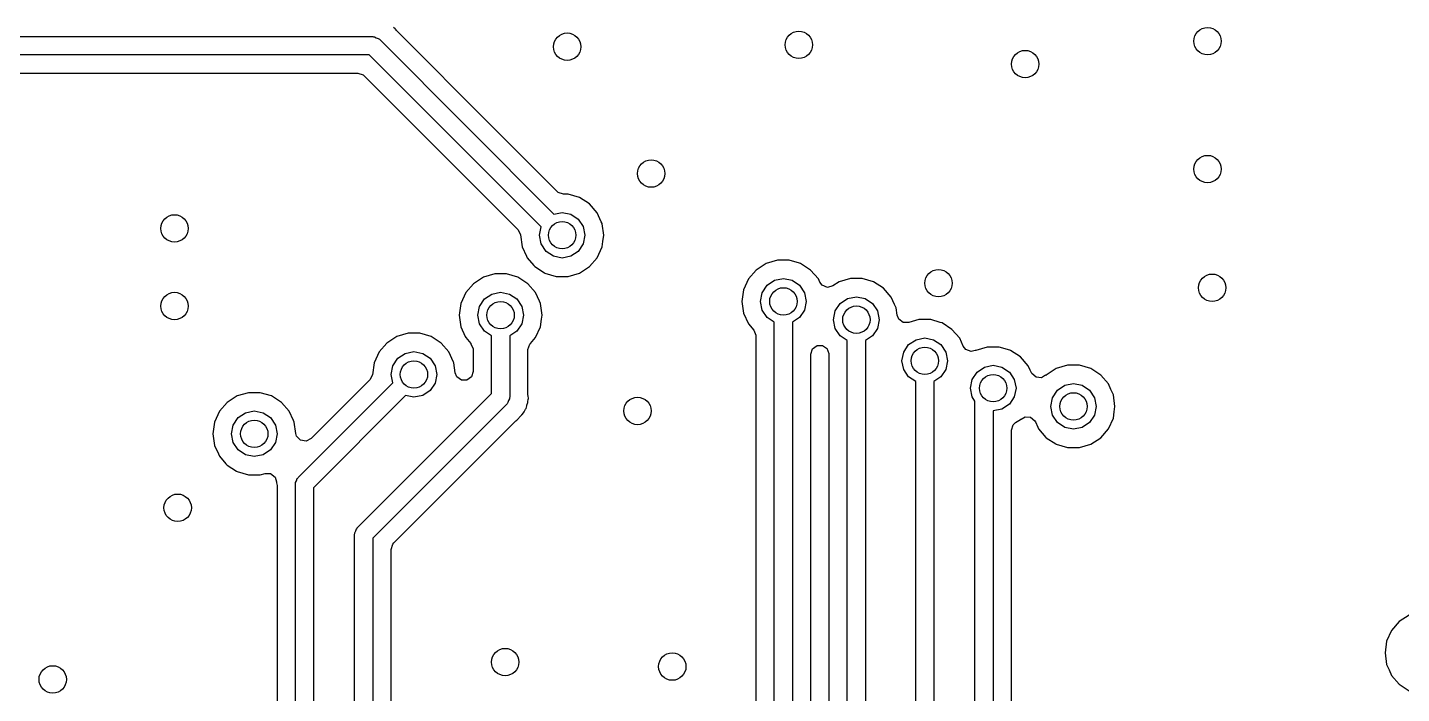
# Model space of a CAD drawing. Extents: x 100.3 to 185, y -144.7 to -85.3.
# Drawn here: x 123.76 to 138.83, y -100.79 to -93.5 of the extents above; entities that cross this region are included whole.
import ezdxf

# ---------------------------------------------------------------- set-up
doc = ezdxf.new("R2010")
doc.units = 0
doc.layers.add('BLACK', color=7, linetype='CONTINUOUS')

msp = doc.modelspace()

# ---------------------------------------------------------------- linework, layer by layer
at = {"layer": 'BLACK', "linetype": 'CONTINUOUS'}
for p, q in [((127.794, -93.5158), (127.776, -93.4997)), ((127.799, -93.5231), (127.794, -93.5158)), ((127.8, -93.5223), (127.799, -93.5231)), ((127.809, -93.5336), (127.8, -93.5223)), ((128.85, -94.5755), (127.809, -93.5336)), ((113.412, -93.6), (127.55, -93.6)), ((127.55, -93.6), (127.558, -93.6025)), ((127.558, -93.6025), (127.566, -93.6012)), ((127.566, -93.6012), (127.587, -93.6119)), ((127.587, -93.6119), (127.609, -93.6191)), ((127.609, -93.6191), (127.614, -93.6256)), ((127.614, -93.6256), (127.621, -93.6293)), ((127.621, -93.6293), (129.534, -95.543)), ((127.509, -93.8), (113.52, -93.8)), ((129.393, -95.6844), (127.509, -93.8)), ((113.736, -94.0005), (127.385, -94.0005)), ((127.385, -94.0005), (127.443, -94.0194)), ((127.443, -94.0194), (127.455, -94.0295)), ((127.455, -94.0295), (129.142, -95.7165)), ((129.57, -95.2955), (128.85, -94.5755)), ((129.582, -95.3056), (129.57, -95.2955)), ((129.64, -95.3245), (129.582, -95.3056)), ((129.69, -95.3245), (129.64, -95.3245)), ((129.814, -95.361), (129.69, -95.3245)), ((129.69, -95.3245), (129.69, -95.3245)), ((129.923, -95.431), (129.814, -95.361)), ((129.814, -95.361), (129.814, -95.361)), ((129.814, -95.361), (129.814, -95.361)), ((129.814, -95.361), (129.814, -95.361)), ((130.008, -95.5289), (129.923, -95.431)), ((129.923, -95.431), (129.923, -95.431)), ((129.923, -95.431), (129.923, -95.431)), ((129.534, -95.543), (129.625, -95.525)), ((129.625, -95.525), (129.721, -95.544)), ((129.721, -95.544), (129.802, -95.5982)), ((129.802, -95.5982), (129.856, -95.6793)), ((130.053, -95.6282), (130.008, -95.5289)), ((130.062, -95.6468), (130.053, -95.6282)), ((130.062, -95.65), (130.062, -95.6468)), ((129.142, -95.7165), (129.169, -95.771)), ((129.169, -95.771), (129.169, -95.7724)), ((129.169, -95.7724), (129.188, -95.9032)), ((129.375, -95.775), (129.393, -95.6844)), ((129.394, -95.8707), (129.375, -95.775)), ((129.856, -95.6793), (129.875, -95.775)), ((129.875, -95.775), (129.856, -95.8707)), ((130.08, -95.775), (130.062, -95.65)), ((130.07, -95.844), (130.08, -95.775)), ((130.08, -95.775), (130.08, -95.775)), ((129.188, -95.9032), (129.234, -96.0032)), ((129.448, -95.9518), (129.394, -95.8707)), ((129.856, -95.8707), (129.802, -95.9518)), ((130.008, -96.0211), (130.062, -95.9032)), ((130.062, -95.9032), (130.07, -95.844)), ((129.234, -96.0032), (129.242, -96.0211)), ((129.242, -96.0211), (129.316, -96.106)), ((129.529, -96.006), (129.448, -95.9518)), ((129.625, -96.025), (129.529, -96.006)), ((129.721, -96.006), (129.625, -96.025)), ((129.802, -95.9518), (129.721, -96.006)), ((129.923, -96.119), (130.008, -96.0211)), ((131.861, -96.086), (131.752, -96.156)), ((131.985, -96.0495), (131.861, -96.086)), ((131.861, -96.086), (131.861, -96.086)), ((132.115, -96.0495), (131.985, -96.0495)), ((131.985, -96.0495), (131.985, -96.0495)), ((132.225, -96.0819), (132.115, -96.0495)), ((132.115, -96.0495), (132.115, -96.0495)), ((132.239, -96.086), (132.225, -96.0819)), ((132.348, -96.156), (132.239, -96.086)), ((132.239, -96.086), (132.239, -96.086)), ((132.239, -96.086), (132.239, -96.086)), ((128.761, -96.236), (128.652, -96.306)), ((128.885, -96.1995), (128.761, -96.236)), ((128.761, -96.236), (128.761, -96.236)), ((129.015, -96.1995), (128.885, -96.1995)), ((128.885, -96.1995), (128.885, -96.1995)), ((129.139, -96.236), (129.015, -96.1995)), ((129.015, -96.1995), (129.015, -96.1995)), ((129.248, -96.306), (129.139, -96.236)), ((129.139, -96.236), (129.139, -96.236)), ((129.139, -96.236), (129.139, -96.236)), ((129.139, -96.236), (129.139, -96.236)), ((129.316, -96.106), (129.327, -96.119)), ((129.327, -96.119), (129.431, -96.186)), ((129.431, -96.186), (129.436, -96.189)), ((129.436, -96.189), (129.56, -96.2255)), ((129.56, -96.2255), (129.56, -96.2255)), ((129.56, -96.2255), (129.69, -96.2255)), ((129.69, -96.2255), (129.814, -96.189)), ((129.69, -96.2255), (129.69, -96.2255)), ((129.814, -96.189), (129.923, -96.119)), ((131.752, -96.156), (131.667, -96.2539)), ((132.433, -96.2539), (132.348, -96.156)), ((132.348, -96.156), (132.348, -96.156)), ((132.348, -96.156), (132.348, -96.156)), ((128.652, -96.306), (128.567, -96.4039)), ((128.854, -96.419), (128.95, -96.4)), ((128.95, -96.4), (129.046, -96.419)), ((129.333, -96.4039), (129.248, -96.306)), ((129.248, -96.306), (129.248, -96.306)), ((129.248, -96.306), (129.248, -96.306)), ((131.613, -96.3718), (131.595, -96.5)), ((131.667, -96.2539), (131.613, -96.3718)), ((131.819, -96.4043), (131.873, -96.3232)), ((131.873, -96.3232), (131.954, -96.269)), ((131.954, -96.269), (132.05, -96.25)), ((132.05, -96.25), (132.146, -96.269)), ((132.146, -96.269), (132.227, -96.3232)), ((132.227, -96.3232), (132.281, -96.4043)), ((132.448, -96.2881), (132.433, -96.2539)), ((132.476, -96.3236), (132.448, -96.2881)), ((132.533, -96.3458), (132.476, -96.3236)), ((132.592, -96.3303), (132.533, -96.3458)), ((132.661, -96.286), (132.592, -96.3303)), ((132.785, -96.2495), (132.661, -96.286)), ((132.661, -96.286), (132.661, -96.286)), ((132.915, -96.2495), (132.785, -96.2495)), ((132.785, -96.2495), (132.785, -96.2495)), ((133.039, -96.286), (132.915, -96.2495)), ((132.915, -96.2495), (132.915, -96.2495)), ((133.148, -96.356), (133.039, -96.286)), ((133.039, -96.286), (133.039, -96.286)), ((133.039, -96.286), (133.039, -96.286)), ((133.039, -96.286), (133.039, -96.286)), ((133.233, -96.4539), (133.148, -96.356)), ((133.148, -96.356), (133.148, -96.356)), ((133.148, -96.356), (133.148, -96.356)), ((128.513, -96.5218), (128.495, -96.65)), ((128.567, -96.4039), (128.513, -96.5218)), ((128.719, -96.5543), (128.773, -96.4732)), ((128.773, -96.4732), (128.854, -96.419)), ((129.046, -96.419), (129.127, -96.4732)), ((129.127, -96.4732), (129.181, -96.5543)), ((129.376, -96.4991), (129.333, -96.4039)), ((129.387, -96.5218), (129.376, -96.4991)), ((129.405, -96.65), (129.387, -96.5218)), ((131.595, -96.5), (131.595, -96.5)), ((131.595, -96.5), (131.613, -96.6282)), ((131.8, -96.5), (131.819, -96.4043)), ((131.819, -96.5957), (131.8, -96.5)), ((132.281, -96.4043), (132.3, -96.5)), ((132.3, -96.5), (132.281, -96.5957)), ((132.619, -96.6043), (132.673, -96.5232)), ((132.673, -96.5232), (132.754, -96.469)), ((132.754, -96.469), (132.85, -96.45)), ((132.85, -96.45), (132.946, -96.469)), ((132.946, -96.469), (133.027, -96.5232)), ((133.027, -96.5232), (133.081, -96.6043)), ((133.269, -96.5325), (133.233, -96.4539)), ((133.287, -96.5718), (133.269, -96.5325)), ((128.495, -96.65), (128.495, -96.65)), ((128.495, -96.65), (128.513, -96.7782)), ((128.7, -96.65), (128.719, -96.5543)), ((128.719, -96.7457), (128.7, -96.65)), ((129.181, -96.5543), (129.2, -96.65)), ((129.2, -96.65), (129.181, -96.7457)), ((129.387, -96.7782), (129.399, -96.6961)), ((129.399, -96.6961), (129.405, -96.65)), ((129.405, -96.65), (129.405, -96.65)), ((131.613, -96.6282), (131.667, -96.7461)), ((131.873, -96.6768), (131.819, -96.5957)), ((131.95, -96.7281), (131.873, -96.6768)), ((132.227, -96.6768), (132.15, -96.7281)), ((132.281, -96.5957), (132.227, -96.6768)), ((132.6, -96.7), (132.619, -96.6043)), ((132.619, -96.7957), (132.6, -96.7)), ((133.081, -96.6043), (133.1, -96.7)), ((133.1, -96.7), (133.081, -96.7957)), ((133.298, -96.6513), (133.287, -96.5718)), ((133.314, -96.693), (133.298, -96.6513)), ((133.363, -96.7304), (133.314, -96.693)), ((133.535, -96.6995), (133.424, -96.7322)), ((133.665, -96.6995), (133.535, -96.6995)), ((133.535, -96.6995), (133.535, -96.6995)), ((133.77, -96.7304), (133.665, -96.6995)), ((133.665, -96.6995), (133.665, -96.6995)), ((127.935, -96.8495), (127.811, -96.886)), ((128.065, -96.8495), (127.935, -96.8495)), ((127.935, -96.8495), (127.935, -96.8495)), ((128.189, -96.886), (128.065, -96.8495)), ((128.065, -96.8495), (128.065, -96.8495)), ((128.513, -96.7782), (128.563, -96.886)), ((128.773, -96.8268), (128.719, -96.7457)), ((128.85, -96.8781), (128.773, -96.8268)), ((129.127, -96.8268), (129.05, -96.8781)), ((129.181, -96.7457), (129.127, -96.8268)), ((129.333, -96.8961), (129.387, -96.7782)), ((131.667, -96.7461), (131.667, -96.7461)), ((131.667, -96.7461), (131.725, -96.8132)), ((131.725, -96.8132), (131.749, -96.8696)), ((131.95, -105.372), (131.95, -96.7281)), ((132.15, -96.7281), (132.15, -105.372)), ((132.673, -96.8768), (132.619, -96.7957)), ((133.081, -96.7957), (133.027, -96.8768)), ((133.424, -96.7322), (133.363, -96.7304)), ((133.789, -96.736), (133.77, -96.7304)), ((133.898, -96.806), (133.789, -96.736)), ((133.789, -96.736), (133.789, -96.736)), ((133.789, -96.736), (133.789, -96.736)), ((133.983, -96.9039), (133.898, -96.806)), ((133.898, -96.806), (133.898, -96.806)), ((133.898, -96.806), (133.898, -96.806)), ((127.702, -96.956), (127.617, -97.0539)), ((127.811, -96.886), (127.702, -96.956)), ((127.811, -96.886), (127.811, -96.886)), ((128.298, -96.956), (128.189, -96.886)), ((128.189, -96.886), (128.189, -96.886)), ((128.189, -96.886), (128.189, -96.886)), ((128.189, -96.886), (128.189, -96.886)), ((128.383, -97.0539), (128.298, -96.956)), ((128.298, -96.956), (128.298, -96.956)), ((128.298, -96.956), (128.298, -96.956)), ((128.563, -96.886), (128.567, -96.8961)), ((128.567, -96.8961), (128.624, -96.9621)), ((128.624, -96.9621), (128.625, -96.9632)), ((128.625, -96.9632), (128.649, -97.0196)), ((128.85, -97.5086), (128.85, -96.8781)), ((129.05, -96.8781), (129.05, -97.55)), ((129.25, -97.0281), (129.269, -96.9699)), ((129.269, -96.9699), (129.275, -96.9632)), ((129.275, -96.9632), (129.276, -96.9621)), ((129.276, -96.9621), (129.333, -96.8961)), ((131.749, -96.8696), (131.749, -96.8781)), ((131.749, -96.8781), (131.749, -105.222)), ((132.369, -97.0187), (132.419, -96.9828)), ((132.419, -96.9828), (132.48, -96.9828)), ((132.48, -96.9828), (132.524, -97.0121)), ((132.75, -96.9281), (132.673, -96.8768)), ((132.75, -104.44), (132.75, -96.9281)), ((133.027, -96.8768), (132.95, -96.9281)), ((132.95, -96.9281), (132.95, -104.399)), ((133.369, -97.0543), (133.423, -96.9732)), ((133.423, -96.9732), (133.504, -96.919)), ((133.504, -96.919), (133.6, -96.9)), ((133.6, -96.9), (133.696, -96.919)), ((133.696, -96.919), (133.777, -96.9732)), ((133.777, -96.9732), (133.831, -97.0543)), ((134.022, -96.9906), (133.983, -96.9039)), ((133.983, -96.9039), (133.983, -96.9039)), ((133.983, -96.9039), (133.983, -96.9039)), ((134.05, -97.0261), (134.022, -96.9906)), ((134.285, -96.9995), (134.161, -97.036)), ((134.415, -96.9995), (134.285, -96.9995)), ((134.285, -96.9995), (134.285, -96.9995)), ((134.532, -97.0338), (134.415, -96.9995)), ((134.415, -96.9995), (134.415, -96.9995)), ((127.617, -97.0539), (127.563, -97.1718)), ((127.769, -97.2043), (127.823, -97.1232)), ((127.823, -97.1232), (127.904, -97.069)), ((127.904, -97.069), (128, -97.05)), ((128, -97.05), (128.096, -97.069)), ((128.096, -97.069), (128.177, -97.1232)), ((128.177, -97.1232), (128.231, -97.2043)), ((128.434, -97.1666), (128.383, -97.0539)), ((128.649, -97.0196), (128.649, -97.0281)), ((128.649, -97.0281), (128.649, -97.2676)), ((129.25, -97.5257), (129.25, -97.0281)), ((132.35, -97.0769), (132.369, -97.0187)), ((132.35, -104.382), (132.35, -97.0769)), ((132.524, -97.0121), (132.525, -97.0132)), ((132.525, -97.0132), (132.549, -97.0696)), ((132.549, -97.0696), (132.549, -97.0781)), ((132.549, -97.0781), (132.549, -104.375)), ((133.35, -97.15), (133.369, -97.0543)), ((133.369, -97.2457), (133.35, -97.15)), ((133.831, -97.0543), (133.85, -97.15)), ((133.85, -97.15), (133.831, -97.2457)), ((134.107, -97.0483), (134.05, -97.0261)), ((134.153, -97.0361), (134.107, -97.0483)), ((134.154, -97.0389), (134.153, -97.0361)), ((134.161, -97.036), (134.154, -97.0389)), ((134.539, -97.036), (134.532, -97.0338)), ((134.648, -97.106), (134.539, -97.036)), ((134.539, -97.036), (134.539, -97.036)), ((134.539, -97.036), (134.539, -97.036)), ((134.733, -97.2039), (134.648, -97.106)), ((134.648, -97.106), (134.648, -97.106)), ((134.648, -97.106), (134.648, -97.106)), ((127.544, -97.3026), (127.517, -97.3575)), ((127.563, -97.1718), (127.544, -97.3026)), ((127.75, -97.3), (127.769, -97.2043)), ((127.768, -97.3906), (127.75, -97.3)), ((128.231, -97.2043), (128.25, -97.3)), ((128.25, -97.3), (128.231, -97.3957)), ((128.437, -97.1718), (128.434, -97.1666)), ((128.453, -97.2817), (128.437, -97.1718)), ((128.47, -97.3258), (128.453, -97.2817)), ((128.649, -97.2676), (128.631, -97.3258)), ((133.423, -97.3268), (133.369, -97.2457)), ((133.831, -97.2457), (133.777, -97.3268)), ((134.119, -97.3543), (134.173, -97.2732)), ((134.173, -97.2732), (134.254, -97.219)), ((134.254, -97.219), (134.35, -97.2)), ((134.35, -97.2), (134.446, -97.219)), ((134.446, -97.219), (134.527, -97.2732)), ((134.527, -97.2732), (134.581, -97.3543)), ((134.755, -97.2529), (134.733, -97.2039)), ((134.768, -97.2811), (134.755, -97.2529)), ((134.773, -97.2911), (134.768, -97.2811)), ((134.82, -97.3312), (134.773, -97.2911)), ((135.041, -97.236), (134.932, -97.306)), ((135.165, -97.1995), (135.041, -97.236)), ((135.041, -97.236), (135.041, -97.236)), ((135.295, -97.1995), (135.165, -97.1995)), ((135.165, -97.1995), (135.165, -97.1995)), ((135.419, -97.236), (135.295, -97.1995)), ((135.295, -97.1995), (135.295, -97.1995)), ((135.528, -97.306), (135.419, -97.236)), ((135.419, -97.236), (135.419, -97.236)), ((135.419, -97.236), (135.419, -97.236)), ((135.419, -97.236), (135.419, -97.236)), ((126.729, -98.4293), (127.768, -97.3906)), ((127.517, -97.3585), (126.873, -98.0024)), ((127.517, -97.3575), (127.517, -97.3585)), ((128.231, -97.3957), (128.177, -97.4768)), ((128.52, -97.3618), (128.47, -97.3258)), ((128.581, -97.3618), (128.52, -97.3618)), ((128.631, -97.3258), (128.581, -97.3618)), ((133.5, -97.3781), (133.423, -97.3268)), ((133.5, -103.09), (133.5, -97.3781)), ((133.777, -97.3268), (133.7, -97.3781)), ((133.7, -97.3781), (133.7, -103.049)), ((134.1, -97.45), (134.119, -97.3543)), ((134.119, -97.5457), (134.1, -97.45)), ((134.581, -97.3543), (134.6, -97.45)), ((134.6, -97.45), (134.581, -97.5457)), ((134.881, -97.3364), (134.82, -97.3312)), ((134.925, -97.3094), (134.881, -97.3364)), ((134.927, -97.3107), (134.925, -97.3094)), ((134.932, -97.306), (134.927, -97.3107)), ((135.053, -97.4732), (135.134, -97.419)), ((135.134, -97.419), (135.23, -97.4)), ((135.23, -97.4), (135.326, -97.419)), ((135.326, -97.419), (135.407, -97.4732)), ((135.613, -97.4039), (135.528, -97.306)), ((135.528, -97.306), (135.528, -97.306)), ((135.528, -97.306), (135.528, -97.306)), ((135.641, -97.4651), (135.613, -97.4039)), ((126.061, -97.536), (125.952, -97.606)), ((126.185, -97.4995), (126.061, -97.536)), ((126.061, -97.536), (126.061, -97.536)), ((126.315, -97.4995), (126.185, -97.4995)), ((126.185, -97.4995), (126.185, -97.4995)), ((126.439, -97.536), (126.315, -97.4995)), ((126.315, -97.4995), (126.315, -97.4995)), ((126.548, -97.606), (126.439, -97.536)), ((126.439, -97.536), (126.439, -97.536)), ((126.439, -97.536), (126.439, -97.536)), ((126.439, -97.536), (126.439, -97.536)), ((127.909, -97.532), (126.9, -98.5414)), ((127.379, -98.9793), (128.85, -97.5086)), ((128, -97.55), (127.909, -97.532)), ((128.096, -97.531), (128, -97.55)), ((128.177, -97.4768), (128.096, -97.531)), ((129.038, -97.5865), (129.031, -97.6088)), ((129.049, -97.5656), (129.038, -97.5865)), ((129.05, -97.55), (129.048, -97.5577)), ((129.048, -97.5577), (129.049, -97.5656)), ((129.251, -97.5325), (129.25, -97.5257)), ((129.25, -97.5963), (129.253, -97.5737)), ((129.25, -97.6062), (129.25, -97.5963)), ((129.255, -97.5641), (129.251, -97.5325)), ((129.253, -97.5737), (129.255, -97.5641)), ((134.15, -97.592), (134.119, -97.5457)), ((134.15, -102.25), (134.15, -97.592)), ((134.581, -97.5457), (134.527, -97.6268)), ((134.98, -97.65), (134.999, -97.5543)), ((134.999, -97.5543), (135.053, -97.4732)), ((135.407, -97.4732), (135.461, -97.5543)), ((135.461, -97.5543), (135.48, -97.65)), ((135.667, -97.5218), (135.641, -97.4651)), ((135.685, -97.65), (135.667, -97.5218)), ((125.867, -97.7039), (125.813, -97.8218)), ((125.952, -97.606), (125.867, -97.7039)), ((126.073, -97.7732), (126.154, -97.719)), ((126.154, -97.719), (126.25, -97.7)), ((126.25, -97.7), (126.346, -97.719)), ((126.346, -97.719), (126.427, -97.7732)), ((126.633, -97.7039), (126.548, -97.606)), ((126.548, -97.606), (126.548, -97.606)), ((126.548, -97.606), (126.548, -97.606)), ((126.679, -97.804), (126.633, -97.7039)), ((129.021, -97.6207), (127.55, -99.0914)), ((129.024, -97.6135), (129.021, -97.6207)), ((129.031, -97.6088), (129.024, -97.6135)), ((129.168, -97.7568), (129.182, -97.7428)), ((129.182, -97.7428), (129.184, -97.7399)), ((129.184, -97.7399), (129.188, -97.7345)), ((129.188, -97.7345), (129.189, -97.734)), ((129.189, -97.734), (129.21, -97.7109)), ((129.21, -97.7109), (129.213, -97.7018)), ((129.213, -97.7018), (129.224, -97.6816)), ((129.224, -97.6816), (129.23, -97.6735)), ((129.23, -97.6735), (129.237, -97.6424)), ((129.237, -97.6424), (129.239, -97.6359)), ((129.239, -97.6359), (129.25, -97.6062)), ((134.446, -97.681), (134.35, -97.7)), ((134.35, -97.7), (134.35, -102.209)), ((134.527, -97.6268), (134.446, -97.681)), ((134.999, -97.7457), (134.98, -97.65)), ((135.053, -97.8268), (134.999, -97.7457)), ((135.461, -97.7457), (135.407, -97.8268)), ((135.48, -97.65), (135.461, -97.7457)), ((135.667, -97.7782), (135.676, -97.7108)), ((135.676, -97.7108), (135.685, -97.65)), ((135.685, -97.65), (135.685, -97.65)), ((125.813, -97.8218), (125.795, -97.95)), ((126, -97.95), (126.019, -97.8543)), ((126.019, -97.8543), (126.073, -97.7732)), ((126.427, -97.7732), (126.481, -97.8543)), ((126.481, -97.8543), (126.5, -97.95)), ((126.687, -97.8218), (126.679, -97.804)), ((126.705, -97.9465), (126.687, -97.8218)), ((127.779, -99.1455), (129.116, -97.8086)), ((129.116, -97.8086), (129.128, -97.8005)), ((129.127, -97.7995), (129.134, -97.794)), ((129.128, -97.8005), (129.127, -97.7995)), ((129.134, -97.794), (129.167, -97.7584)), ((129.134, -97.794), (129.134, -97.794)), ((129.167, -97.7584), (129.168, -97.7568)), ((134.55, -97.9107), (134.569, -97.8525)), ((134.569, -97.8525), (134.596, -97.8274)), ((134.596, -97.8274), (134.648, -97.794)), ((134.648, -97.794), (134.653, -97.7893)), ((134.648, -97.794), (134.648, -97.794)), ((134.653, -97.7893), (134.655, -97.7906)), ((134.655, -97.7906), (134.699, -97.7636)), ((134.699, -97.7636), (134.76, -97.7688)), ((134.76, -97.7688), (134.807, -97.8089)), ((134.807, -97.8089), (134.812, -97.8189)), ((134.812, -97.8189), (134.839, -97.8783)), ((134.839, -97.8783), (134.847, -97.8961)), ((134.847, -97.8961), (134.928, -97.9891)), ((135.134, -97.881), (135.053, -97.8268)), ((135.23, -97.9), (135.134, -97.881)), ((135.326, -97.881), (135.23, -97.9)), ((135.407, -97.8268), (135.326, -97.881)), ((135.528, -97.994), (135.613, -97.8961)), ((135.613, -97.8961), (135.667, -97.7782)), ((125.795, -97.95), (125.795, -97.95)), ((125.795, -97.95), (125.813, -98.0782)), ((126.019, -98.0457), (126, -97.95)), ((126.073, -98.1268), (126.019, -98.0457)), ((126.481, -98.0457), (126.427, -98.1268)), ((126.5, -97.95), (126.481, -98.0457)), ((126.714, -97.9773), (126.705, -97.9465)), ((126.758, -98.0206), (126.714, -97.9773)), ((126.818, -98.0302), (126.758, -98.0206)), ((126.873, -98.0024), (126.818, -98.0302)), ((134.55, -98.5), (134.55, -97.9107)), ((134.928, -97.9891), (134.932, -97.994)), ((134.932, -97.994), (135.036, -98.0609)), ((135.419, -98.064), (135.528, -97.994)), ((125.813, -98.0782), (125.856, -98.1709)), ((125.856, -98.1709), (125.867, -98.1961)), ((125.867, -98.1961), (125.938, -98.2774)), ((126.154, -98.181), (126.073, -98.1268)), ((126.25, -98.2), (126.154, -98.181)), ((126.346, -98.181), (126.25, -98.2)), ((126.427, -98.1268), (126.346, -98.181)), ((135.036, -98.0609), (135.041, -98.064)), ((135.041, -98.064), (135.165, -98.1005)), ((135.165, -98.1005), (135.165, -98.1005)), ((135.165, -98.1005), (135.295, -98.1005)), ((135.295, -98.1005), (135.419, -98.064)), ((135.295, -98.1005), (135.295, -98.1005)), ((125.938, -98.2774), (125.952, -98.294)), ((125.952, -98.294), (126.054, -98.3594)), ((126.054, -98.3594), (126.061, -98.364)), ((126.061, -98.364), (126.185, -98.4005)), ((126.185, -98.4005), (126.185, -98.4005)), ((126.185, -98.4005), (126.315, -98.4005)), ((126.315, -98.4005), (126.368, -98.3849)), ((126.315, -98.4005), (126.315, -98.4005)), ((126.368, -98.3849), (126.429, -98.3866)), ((126.429, -98.3866), (126.478, -98.424)), ((126.478, -98.424), (126.493, -98.4768)), ((126.493, -98.4768), (126.493, -98.4768)), ((126.493, -98.4768), (126.494, -98.479)), ((126.494, -98.479), (126.495, -98.4827)), ((126.495, -98.4827), (126.495, -98.4845)), ((126.495, -98.4845), (126.495, -98.4859)), ((126.495, -98.4859), (126.499, -98.5175)), ((126.7, -98.5), (126.702, -98.4923)), ((126.7, -102.559), (126.7, -98.5)), ((126.701, -98.4844), (126.712, -98.4635)), ((126.702, -98.4923), (126.701, -98.4844)), ((126.712, -98.4635), (126.719, -98.4412)), ((126.719, -98.4412), (126.726, -98.4365)), ((126.726, -98.4365), (126.729, -98.4293)), ((134.55, -100.35), (134.55, -98.5)), ((126.499, -98.5175), (126.499, -98.5243)), ((126.499, -98.5243), (126.499, -101.69)), ((126.9, -98.5414), (126.9, -102.6)), ((127.35, -99.05), (127.352, -99.0423)), ((127.35, -103.559), (127.35, -99.05)), ((127.351, -99.0344), (127.362, -99.0135)), ((127.352, -99.0423), (127.351, -99.0344)), ((127.362, -99.0135), (127.369, -98.9912)), ((127.369, -98.9912), (127.376, -98.9865)), ((127.376, -98.9865), (127.379, -98.9793)), ((127.55, -99.0914), (127.55, -103.6)), ((127.75, -99.2155), (127.769, -99.1573)), ((127.75, -103.576), (127.75, -99.2155)), ((127.769, -99.1573), (127.779, -99.1455)), ((138.802, -100.006), (138.717, -100.104)), ((138.911, -99.936), (138.802, -100.006)), ((138.717, -100.104), (138.663, -100.222)), ((138.663, -100.222), (138.645, -100.35)), ((134.55, -101.381), (134.55, -100.35)), ((138.645, -100.35), (138.645, -100.35)), ((138.645, -100.35), (138.663, -100.478)), ((138.663, -100.478), (138.69, -100.536)), ((138.69, -100.536), (138.717, -100.596)), ((138.717, -100.596), (138.802, -100.694)), ((138.802, -100.694), (138.802, -100.694)), ((138.802, -100.694), (138.911, -100.764))]:
    msp.add_line(p, q, dxfattribs=at)
at = {"layer": 'BLACK'}
for centre in [(136.7, -93.65), (129.68, -93.71), (132.22, -93.69), (134.7, -93.9), (130.6, -95.1), (136.7, -95.05), (125.375, -95.7), (129.625, -95.775), (133.75, -96.3), (136.75, -96.35), (132.05, -96.5), (125.375, -96.5505), (128.95, -96.65), (132.85, -96.7), (133.6, -97.15), (128, -97.3), (134.35, -97.45), (130.45, -97.7), (135.23, -97.65), (126.25, -97.95), (125.41, -98.76), (129, -100.45), (130.832, -100.5), (124.04, -100.64)]:
    msp.add_circle(centre, 0.15, dxfattribs=at)

doc.saveas('drawing.dxf')
